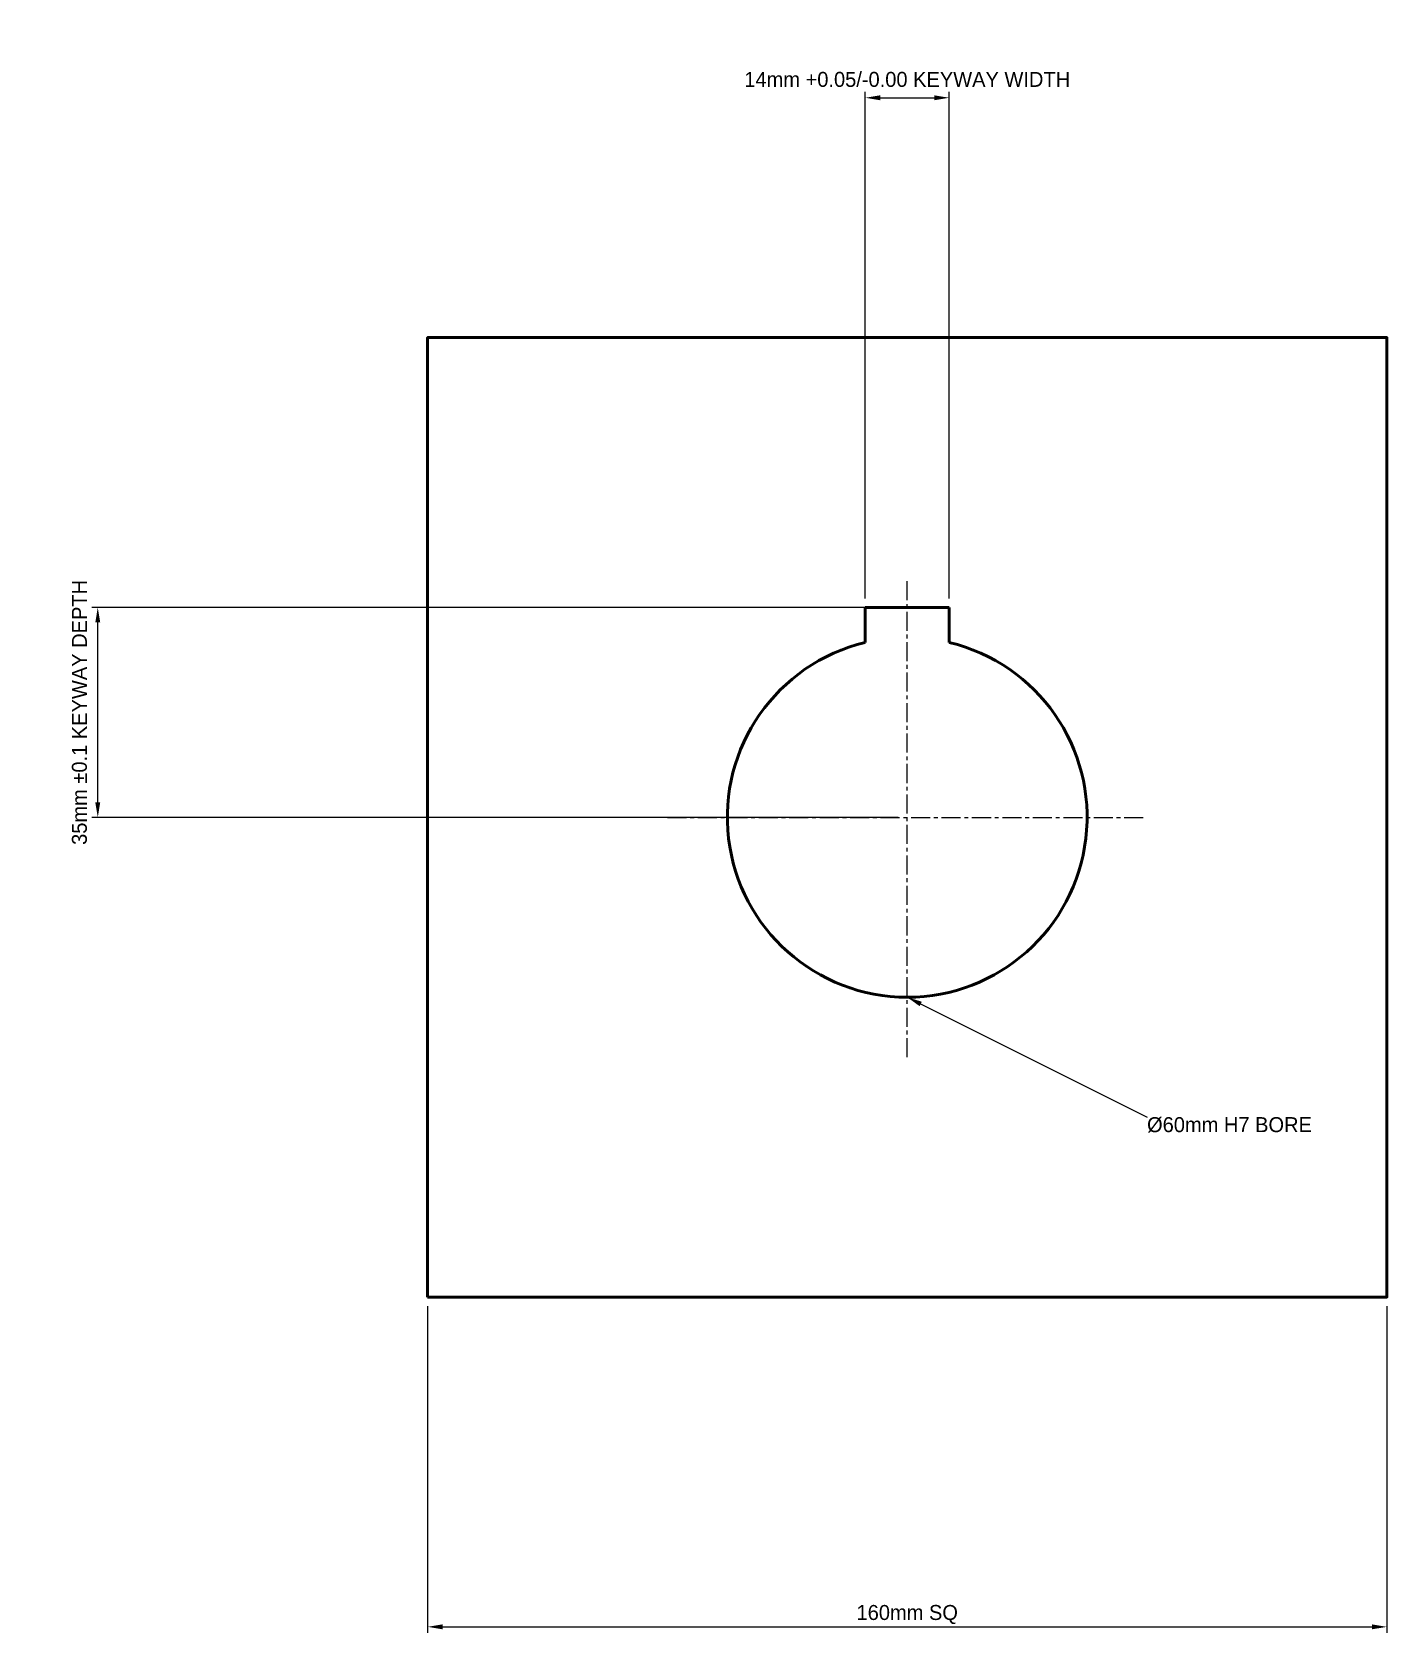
# Model space of a CAD drawing. Header units: metres. Extents: x -46 to 180, y -37 to 231.
import ezdxf

# ---------------------------------------------------------------- set-up
doc = ezdxf.new("R2010")
doc.units = ezdxf.units.M
doc.linetypes.add('CENTER', pattern=[5.08, 3.175, -0.635, 0.635, -0.635])
for name, color, linetype, lineweight in [('CENTERLINES', 7, 'CENTER', 25), ('DIMENSIONS', 7, 'Continuous', 25), ('GEOMETRY', 7, 'Continuous', 50)]:
    doc.layers.add(name, color=color, linetype=linetype, lineweight=lineweight)
doc.dimstyles.new('ENGINEERING_STYLE', dxfattribs={"dimtxt": 2.5, "dimasz": 2.5, "dimexe": 1, "dimexo": 1.5, "dimgap": 0.8, "dimtad": 1, "dimcen": 2.5, "dimazin": 3, "dimtfac": 1, "dimtmove": 0, "dimatfit": 3, "dimtfill": 1})

msp = doc.modelspace()

# ---------------------------------------------------------------- linework, layer by layer
at = {"layer": 'CENTERLINES'}
for p, q in [((100, 60), (100, 140)), ((60, 100), (140, 100))]:
    msp.add_line(p, q, dxfattribs=at)
at = {"layer": 'GEOMETRY'}
for p, q in [((93, 129.172), (93, 135)), ((93, 135), (107, 135)), ((107, 129.172), (107, 135))]:
    msp.add_line(p, q, dxfattribs=at)
msp.add_lwpolyline([(20, 20), (180, 20), (180, 180), (20, 180)], close=True, dxfattribs=at)
msp.add_arc((100, 100), 30, 103.4934, 76.5066, dxfattribs=at)

# ---------------------------------------------------------------- texts
at = {"layer": 'DIMENSIONS', "insert": (140, 50), "char_height": 2.5, "attachment_point": 1}
msp.add_mtext('%%C60mm H7 BORE', dxfattribs=at)

# ---------------------------------------------------------------- leaders
at = {"layer": 'DIMENSIONS'}
msp.add_leader([(100, 70), (140, 50)], dimstyle='ENGINEERING_STYLE', dxfattribs=at)

# ---------------------------------------------------------------- next in the draw order: dimensions: what is measured, and where the dimension line sits
for base, p1, p2, text in [((93, 220), (93, 135), (107, 135), '14mm +0.05/-0.00 KEYWAY WIDTH'), ((20, -35), (20, 20), (180, 20), '160mm SQ')]:
    msp.add_linear_dim(base=base, p1=p1, p2=p2, text=text, dimstyle='ENGINEERING_STYLE', dxfattribs=at).render()

# ---------------------------------------------------------------- next in the draw order: dimensions: what is measured, and where the dimension line sits
msp.add_linear_dim(base=(-35, 100), p1=(100, 100), p2=(100, 135), angle=90, text='35mm %%P0.1 KEYWAY DEPTH', dimstyle='ENGINEERING_STYLE', dxfattribs=at).render()

doc.saveas('drawing.dxf')
